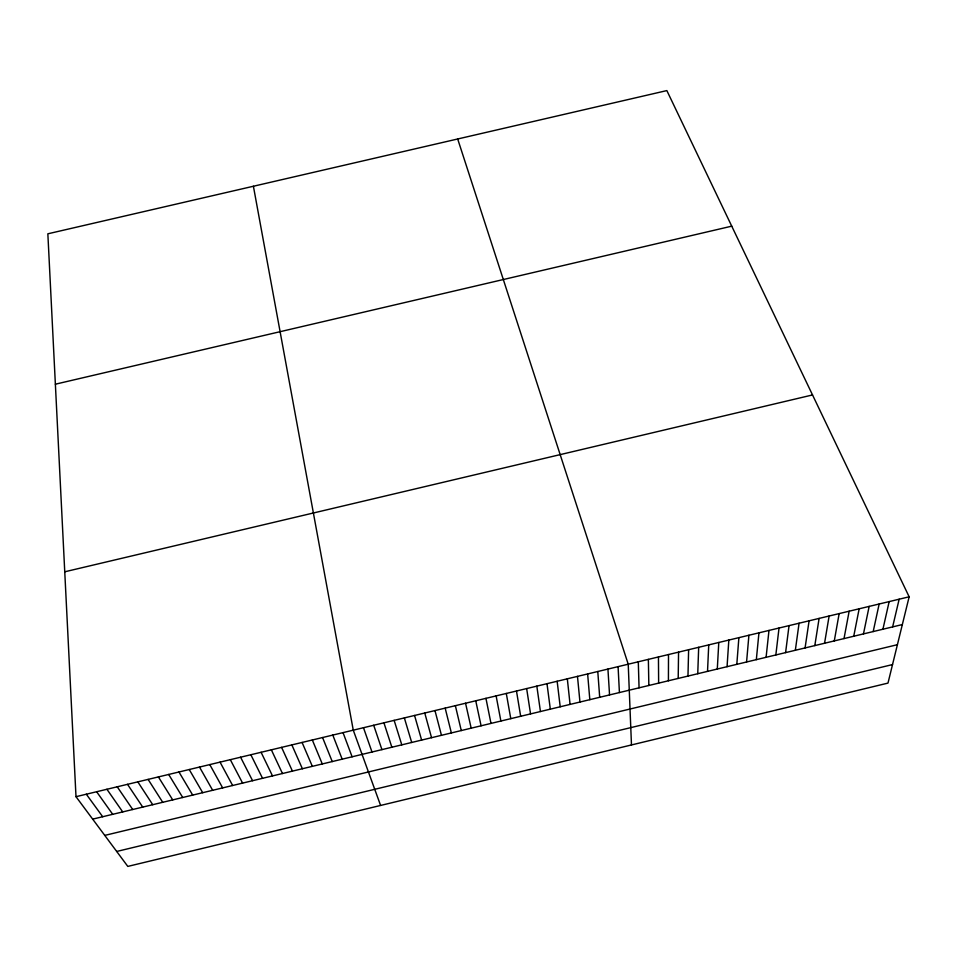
<?xml version="1.0" encoding="UTF-8"?>
<svg xmlns="http://www.w3.org/2000/svg" width="957" height="957" viewBox="0 0 957 957"><rect width="100%" height="100%" fill="white"/><g stroke="black" fill="none" stroke-linecap="round" stroke-linejoin="round"><path stroke-width="1.44" d="M668.417 680.774L668.5 654.54M678.202 678.429L678.561 652.124M687.975 676.085L688.621 649.707M697.749 673.728L698.682 647.303M707.522 671.383L708.73 644.886M717.295 669.039L718.779 642.47M727.057 666.694L728.827 640.066M736.818 664.337L738.876 637.661M746.58 661.993L748.912 635.245M756.329 659.648L758.949 632.84M766.09 657.303L768.985 630.436M775.84 654.971L779.022 628.019M785.589 652.626L789.047 625.615M795.339 650.282L799.071 623.21M805.076 647.937L809.096 620.806M814.814 645.604L819.108 618.401M824.551 643.26L829.133 615.997M834.289 640.915L839.145 613.604M844.014 638.582L849.158 611.2M853.74 636.249L859.159 608.796M863.465 633.905L869.159 606.391M873.191 631.572L879.16 603.999M882.916 629.239L889.161 601.594M892.63 626.895L899.161 599.202M909.15 596.809L887.988 683.095L127.807 866.408L75.998 796.691L47.85 233.807L666.85 90.592L909.15 596.809L75.998 796.691M104.768 835.401L897.403 644.695M116.706 851.467L892.522 664.577M92.685 819.132L902.343 624.562M64.753 571.796L812.529 394.942M55.374 384.2L731.746 226.163M86.309 794.214L102.698 816.728M96.621 791.738L112.711 814.323M106.921 789.274L122.723 811.919M117.221 786.798L132.724 809.514M127.52 784.333L142.737 807.11M137.82 781.857L152.737 804.705M148.108 779.393L162.726 802.301M158.395 776.928L172.727 799.896M168.683 774.452L182.715 797.504M178.959 771.988L192.704 795.1M189.235 769.524L202.693 792.695M199.511 767.059L212.669 790.303M209.786 764.595L222.658 787.898M220.05 762.131L232.635 785.506M230.314 759.667L242.6 783.113M240.578 757.202L252.576 780.709M250.842 754.738L262.541 778.316M261.094 752.286L272.506 775.924M271.345 749.821L282.471 773.531M281.597 747.369L292.435 771.139M291.849 744.905L302.388 768.746M302.089 742.453L312.341 766.354M312.329 739.988L322.294 763.961M322.569 737.536L332.235 761.569M332.797 735.084L342.175 759.176M343.037 732.619L352.116 756.796M380.599 805.447L353.265 730.167L253.402 186.256M363.481 727.715L371.998 752.011M373.708 725.262L381.927 749.63M457.685 138.98L628.223 664.206L631.476 744.953M383.924 722.81L391.856 747.238M394.14 720.358L401.784 744.857M404.356 717.917L411.701 742.476M414.56 715.465L421.63 740.084M424.764 713.013L431.547 737.703M434.968 710.572L441.464 735.323M445.172 708.12L451.369 732.942M455.365 705.68L461.274 730.562M465.557 703.228L471.179 728.181M475.749 700.787L481.084 725.801M485.941 698.335L490.989 723.42M496.121 695.895L500.882 721.04M506.301 693.454L510.775 718.659M516.481 691.014L520.668 716.291M526.649 688.573L530.561 713.91M536.829 686.133L540.442 711.529M546.997 683.693L550.323 709.161M557.153 681.252L560.204 706.78M567.322 678.812L570.073 704.412M577.478 676.372L579.954 702.043M587.634 673.943L589.823 699.663M597.79 671.503L599.692 697.294M607.934 669.075L609.549 694.926M618.078 666.634L619.418 692.557M638.295 661.789L639.061 687.832M648.368 659.373L648.846 685.487M658.44 656.957L658.643 683.131"/></g></svg>
